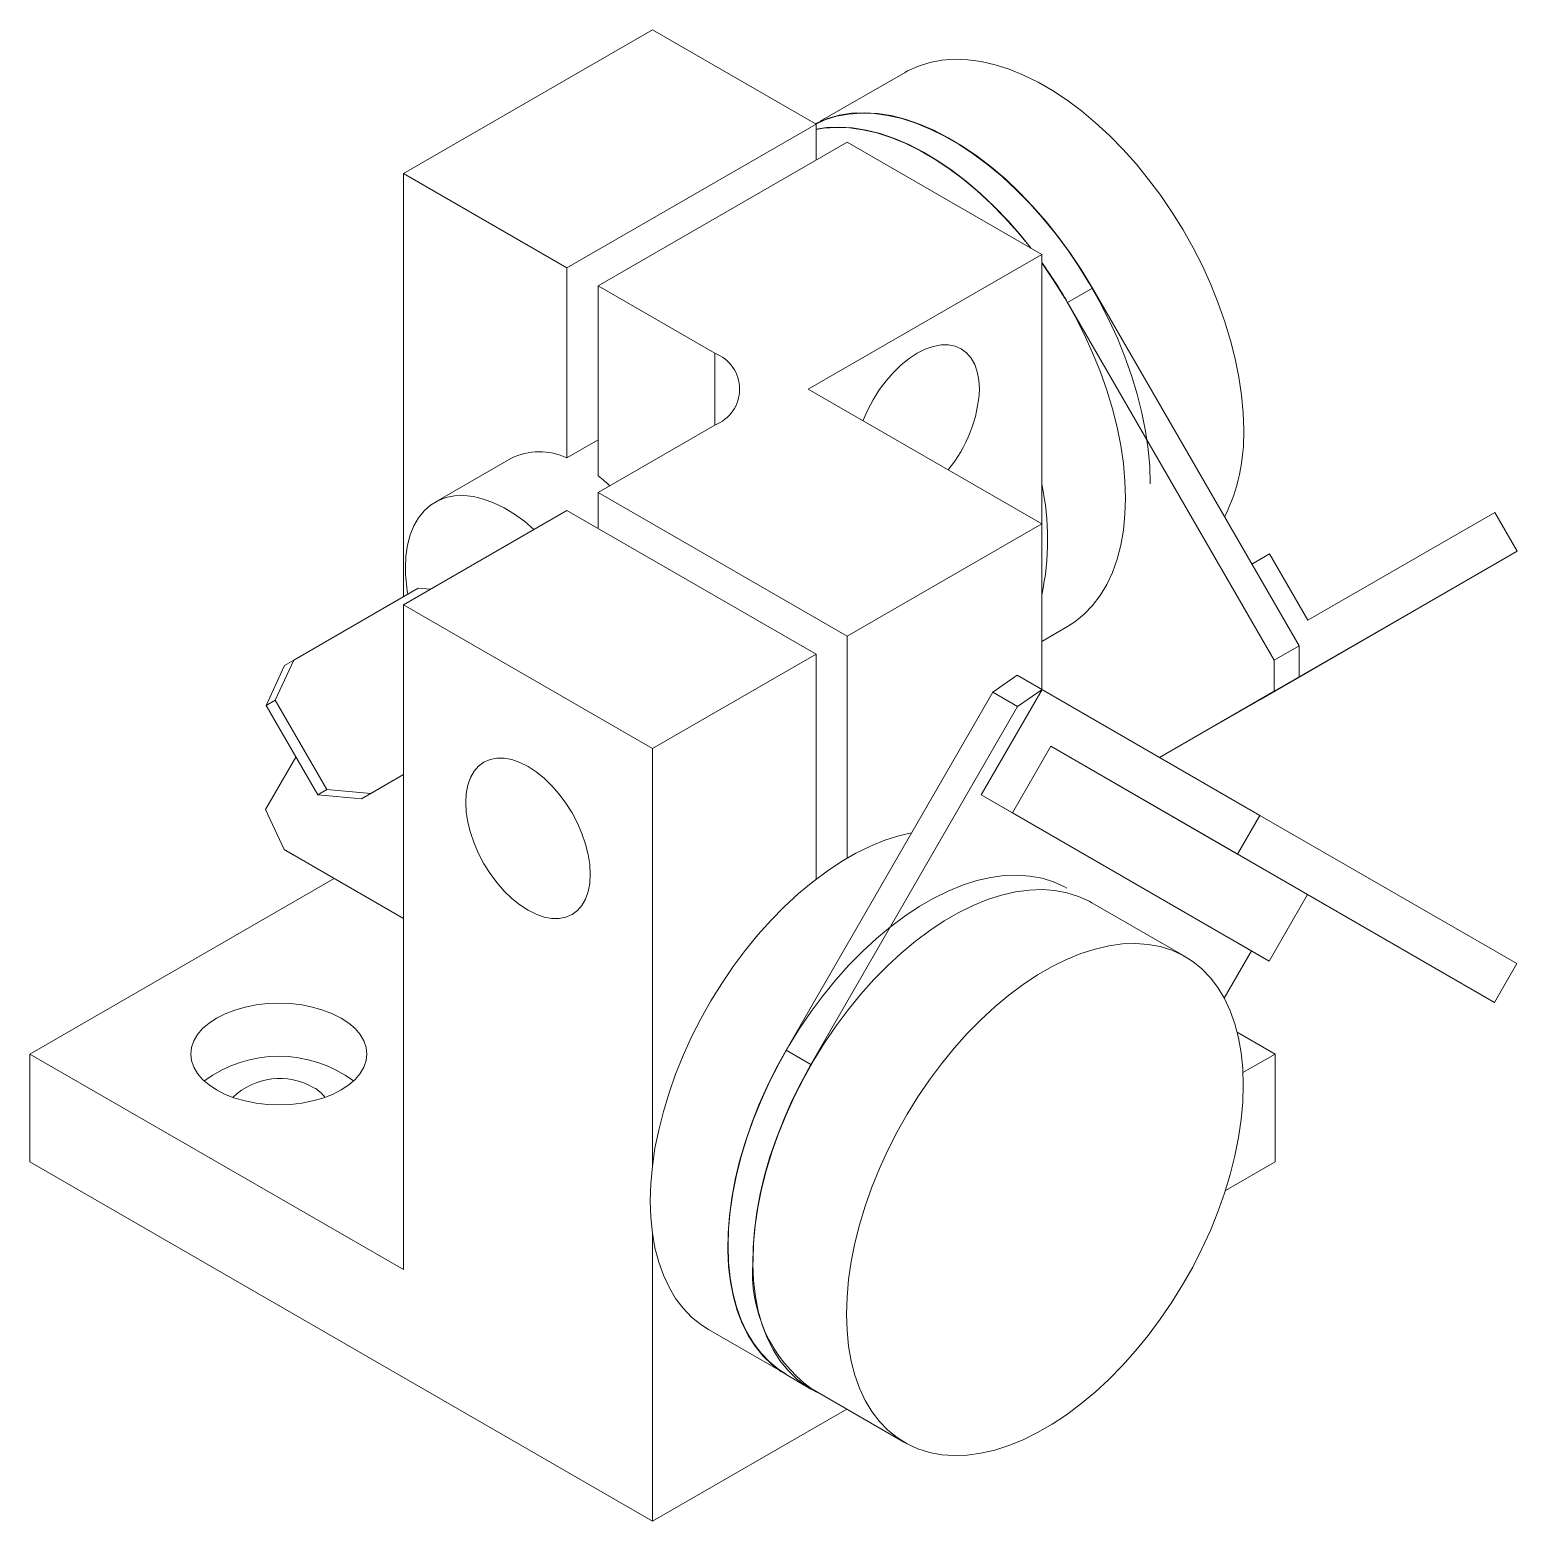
# Paper-space layout '_等轴测' of a CAD drawing. Header units: millimetres. Extents: x -245.5 to -178, y -63.5 to 4.2.
import ezdxf

# ---------------------------------------------------------------- set-up
doc = ezdxf.new("R2010")
doc.units = ezdxf.units.MM

psp = doc.layouts.new('_等轴测')

# ---------------------------------------------------------------- linework, layer by layer
at = {"color": 7, "linetype": 'Continuous', "lineweight": 15}
for p, q in [((-228.555, -2.306), (-217.241, 4.225)), ((-217.241, 4.225), (-209.817, -0.061)), ((-205.774, 2.292), (-209.625, 0.069)), ((-209.817, -0.061), (-221.131, -6.592)), ((-209.817, -0.061), (-209.817, -1.694)), ((-208.403, -0.877), (-219.716, -7.409)), ((-199.564, -5.98), (-208.403, -0.877)), ((-228.555, -21.534), (-228.555, -2.306)), ((-221.131, -6.592), (-228.555, -2.306)), ((-210.17, -12.103), (-199.564, -5.98)), ((-199.564, -5.98), (-199.564, -25.75)), ((-221.131, -15.229), (-221.131, -6.592)), ((-214.413, -10.47), (-219.716, -7.409)), ((-219.716, -7.409), (-219.716, -16.045)), ((-198.391, -8.161), (-197.26, -7.508)), ((-187.871, -23.771), (-197.26, -7.508)), ((-189.002, -24.424), (-198.391, -8.161)), ((-199.564, -18.226), (-210.17, -12.103)), ((-214.413, -13.736), (-219.716, -16.797)), ((-221.131, -15.229), (-219.716, -14.413)), ((-223.673, -15.252), (-227.118, -17.241)), ((-219.716, -16.797), (-208.403, -23.328)), ((-219.716, -18.43), (-219.716, -16.797)), ((-228.555, -21.9), (-221.131, -17.614)), ((-209.817, -24.145), (-221.131, -17.614)), ((-208.403, -23.328), (-199.564, -18.226)), ((-178.985, -17.706), (-187.47, -22.605)), ((-177.969, -19.465), (-178.985, -17.706)), ((-189.213, -19.586), (-190.019, -20.051)), ((-189.632, -26.201), (-177.969, -19.465)), ((-187.47, -22.605), (-189.213, -19.586)), ((-177.969, -19.465), (-189, -25.833)), ((-227.883, -21.146), (-233.54, -24.412)), ((-227.337, -21.197), (-227.883, -21.146)), ((-228.555, -21.9), (-228.555, -52.112)), ((-217.241, -28.431), (-228.555, -21.9)), ((-199.564, -23.562), (-198.401, -22.89)), ((-208.403, -23.328), (-208.403, -33.415)), ((-209.817, -24.145), (-217.241, -28.431)), ((-209.817, -34.374), (-209.817, -24.145)), ((-189.002, -24.424), (-187.871, -23.771)), ((-187.869, -25.18), (-187.871, -23.771)), ((-234.796, -26.471), (-233.96, -24.654)), ((-233.54, -24.412), (-234.376, -26.228)), ((-233.96, -24.654), (-233.54, -24.412)), ((-189, -25.833), (-189.002, -24.424)), ((-201.79, -25.875), (-200.682, -25.105)), ((-200.682, -25.105), (-189.651, -31.473)), ((-234.796, -26.471), (-234.376, -26.228)), ((-234.376, -26.228), (-232.031, -30.29)), ((-211.179, -42.138), (-201.79, -25.875)), ((-202.309, -30.536), (-199.55, -25.758)), ((-201.79, -25.875), (-200.658, -26.528)), ((-200.658, -26.528), (-199.55, -25.758)), ((-194.209, -28.841), (-189, -25.833)), ((-194.208, -28.842), (-189.632, -26.201)), ((-232.451, -30.533), (-234.796, -26.471)), ((-210.047, -42.791), (-200.658, -26.528)), ((-217.241, -28.431), (-217.241, -47.351)), ((-200.895, -31.352), (-199.152, -28.333)), ((-199.152, -28.333), (-190.666, -33.232)), ((-187.489, -35.069), (-199.152, -28.333)), ((-233.44, -28.821), (-234.815, -31.202)), ((-228.555, -29.617), (-230.46, -30.717)), ((-230.04, -30.474), (-228.555, -29.617)), ((-232.451, -30.533), (-232.031, -30.29)), ((-230.04, -30.474), (-232.031, -30.29)), ((-230.04, -30.474), (-230.46, -30.717)), ((-232.451, -30.533), (-230.46, -30.717)), ((-190.646, -37.271), (-202.309, -30.536)), ((-202.309, -30.536), (-200.895, -31.352)), ((-234.815, -31.202), (-233.978, -33.019)), ((-189.232, -38.088), (-200.895, -31.352)), ((-189.651, -31.473), (-190.666, -33.232)), ((-189.651, -31.473), (-177.988, -38.208)), ((-233.978, -33.019), (-228.555, -36.149)), ((-233.978, -33.019), (-233.558, -33.261)), ((-228.555, -36.149), (-233.558, -33.261)), ((-190.666, -33.232), (-179.003, -39.967)), ((-231.7, -34.334), (-245.526, -42.315)), ((-187.489, -35.069), (-189.232, -38.088)), ((-179.003, -39.967), (-187.489, -35.069)), ((-193.048, -37.889), (-197.291, -35.44)), ((-189.232, -38.088), (-190.646, -37.271)), ((-190.037, -37.622), (-191.277, -39.769)), ((-177.988, -38.208), (-179.003, -39.967)), ((-190.687, -41.316), (-188.957, -42.315)), ((-245.526, -42.315), (-245.526, -47.214)), ((-245.526, -42.315), (-228.555, -52.112)), ((-210.047, -42.791), (-211.179, -42.138)), ((-188.957, -42.315), (-190.422, -43.16)), ((-188.957, -47.214), (-188.957, -42.315)), ((-245.526, -47.214), (-217.241, -63.542)), ((-191.224, -48.523), (-188.957, -47.214)), ((-217.241, -50.506), (-217.241, -63.542)), ((-214.704, -54.826), (-211.517, -56.666)), ((-211.178, -56.883), (-210.047, -57.537)), ((-210.035, -57.516), (-205.792, -59.965)), ((-217.241, -63.542), (-208.418, -58.449))]:
    psp.add_line(p, q, dxfattribs=at)
at = {"color": 8, "linetype": 'Continuous', "lineweight": 15}
psp.add_line((-214.413, -10.47), (-214.413, -13.736), dxfattribs=at)
at = {"color": 7, "linetype": 'Continuous', "lineweight": 15, "flags": 128}
for points in [[(-190.39, -13.949), (-190.414, -13.175), (-190.486, -12.378), (-190.605, -11.561), (-190.772, -10.73), (-190.985, -9.888), (-191.242, -9.039), (-191.543, -8.19), (-191.886, -7.343), (-192.269, -6.503), (-192.69, -5.676), (-193.147, -4.865), (-193.637, -4.075), (-194.158, -3.309), (-194.707, -2.573), (-195.281, -1.87), (-195.877, -1.203), (-196.492, -0.576), (-197.122, 0.006), (-197.765, 0.543), (-198.416, 1.029), (-199.073, 1.464), (-199.731, 1.844), (-200.388, 2.167), (-201.039, 2.433), (-201.681, 2.638), (-202.312, 2.783), (-202.927, 2.867), (-203.523, 2.888), (-204.097, 2.847), (-204.646, 2.745), (-205.167, 2.581), (-205.657, 2.357), (-205.774, 2.292)], [(-197.26, -7.508), (-197.743, -6.711), (-198.258, -5.938), (-198.801, -5.192), (-199.37, -4.479), (-199.962, -3.801), (-200.574, -3.163), (-201.202, -2.568), (-201.843, -2.019), (-202.493, -1.519), (-203.15, -1.07), (-203.809, -0.675), (-204.468, -0.337), (-205.122, -0.056), (-205.768, 0.165), (-206.403, 0.325), (-207.023, 0.424), (-207.626, 0.461), (-208.207, 0.436), (-208.763, 0.349), (-209.292, 0.2), (-209.792, -0.01), (-209.852, -0.04)], [(-194.633, -16.398), (-194.657, -15.624), (-194.729, -14.827), (-194.848, -14.011), (-195.015, -13.179), (-195.227, -12.337), (-195.485, -11.489), (-195.786, -10.639), (-196.129, -9.792), (-196.512, -8.953), (-196.933, -8.125), (-197.39, -7.314), (-197.88, -6.524), (-198.401, -5.759), (-198.95, -5.022), (-199.524, -4.319), (-200.12, -3.652), (-200.735, -3.026), (-201.365, -2.443), (-202.008, -1.907), (-202.659, -1.42), (-203.315, -0.985), (-203.974, -0.605), (-204.63, -0.282), (-205.281, -0.017), (-205.924, 0.189), (-206.554, 0.334), (-207.169, 0.417), (-207.765, 0.439), (-208.339, 0.398), (-208.888, 0.296), (-209.409, 0.132), (-209.827, -0.055)], [(-200.041, -5.705), (-200.501, -5.132), (-201.093, -4.454), (-201.705, -3.816), (-202.333, -3.221), (-202.974, -2.672), (-203.625, -2.172), (-204.281, -1.723), (-204.941, -1.329), (-205.599, -0.99), (-206.253, -0.71), (-206.9, -0.488), (-207.535, -0.328), (-208.155, -0.229), (-208.757, -0.192), (-209.338, -0.217), (-209.817, -0.288)], [(-200.066, -5.69), (-200.079, -5.673), (-200.654, -4.969), (-201.25, -4.302), (-201.865, -3.676), (-202.496, -3.092), (-203.138, -2.556), (-203.79, -2.069), (-204.447, -1.634), (-205.105, -1.254), (-205.762, -0.931), (-206.413, -0.665), (-207.056, -0.46), (-207.687, -0.315), (-208.302, -0.231), (-208.898, -0.21), (-209.473, -0.25), (-209.817, -0.307)], [(-198.401, -22.89), (-198.061, -22.672), (-197.64, -22.331), (-197.257, -21.933), (-196.914, -21.482), (-196.613, -20.98), (-196.355, -20.429), (-196.143, -19.832), (-195.976, -19.192), (-195.856, -18.513), (-195.784, -17.799), (-195.76, -17.053), (-195.784, -16.279), (-195.856, -15.482), (-195.976, -14.665), (-196.143, -13.833), (-196.355, -12.99), (-196.613, -12.142), (-196.914, -11.292), (-197.257, -10.445), (-197.64, -9.605), (-198.061, -8.777), (-198.518, -7.966), (-199.009, -7.175), (-199.53, -6.41), (-199.564, -6.362)], [(-207.679, -13.541), (-207.67, -13.517), (-207.465, -13.043), (-207.221, -12.581), (-206.942, -12.139), (-206.635, -11.724), (-206.303, -11.344), (-205.953, -11.004), (-205.59, -10.711), (-205.221, -10.47), (-204.851, -10.285), (-204.489, -10.159), (-204.138, -10.094), (-203.806, -10.091), (-203.499, -10.151), (-203.221, -10.272), (-202.977, -10.453), (-202.771, -10.689), (-202.608, -10.978), (-202.489, -11.314), (-202.416, -11.691), (-202.392, -12.104)], [(-222.626, -18.477), (-223.044, -18.124), (-223.513, -17.783), (-223.986, -17.496), (-224.458, -17.266), (-224.923, -17.095), (-225.378, -16.985), (-225.816, -16.938), (-226.234, -16.954), (-226.626, -17.032), (-226.99, -17.172), (-227.32, -17.373), (-227.614, -17.632), (-227.868, -17.947), (-228.079, -18.313), (-228.246, -18.728), (-228.367, -19.187), (-228.44, -19.685), (-228.464, -20.217)], [(-220.07, -34.147), (-220.094, -34.559), (-220.166, -34.937), (-220.285, -35.273), (-220.449, -35.561), (-220.654, -35.798), (-220.898, -35.978), (-221.176, -36.099), (-221.484, -36.159), (-221.816, -36.157), (-222.166, -36.092), (-222.529, -35.966), (-222.898, -35.78), (-223.268, -35.539), (-223.63, -35.247), (-223.981, -34.907), (-224.313, -34.526), (-224.62, -34.111), (-224.898, -33.669), (-225.142, -33.207), (-225.348, -32.733), (-225.511, -32.256), (-225.63, -31.782), (-225.703, -31.322), (-225.727, -30.881), (-225.703, -30.469), (-225.63, -30.092), (-225.511, -29.756), (-225.348, -29.467), (-225.142, -29.231), (-224.898, -29.05), (-224.62, -28.929), (-224.313, -28.869), (-223.981, -28.872), (-223.63, -28.937), (-223.268, -29.063), (-222.898, -29.248), (-222.529, -29.489), (-222.166, -29.782), (-221.816, -30.122), (-221.484, -30.502), (-221.176, -30.917), (-220.898, -31.359), (-220.654, -31.821), (-220.449, -32.295), (-220.285, -32.773), (-220.166, -33.246), (-220.094, -33.707), (-220.07, -34.147)], [(-214.704, -54.826), (-215.044, -54.607), (-215.466, -54.266), (-215.849, -53.869), (-216.192, -53.418), (-216.493, -52.915), (-216.751, -52.364), (-216.963, -51.767), (-217.13, -51.128), (-217.249, -50.449), (-217.321, -49.734), (-217.346, -48.988), (-217.321, -48.215), (-217.249, -47.417), (-217.13, -46.6), (-216.963, -45.768), (-216.751, -44.926), (-216.493, -44.077), (-216.192, -43.227), (-215.849, -42.38), (-215.466, -41.54), (-215.044, -40.713), (-214.587, -39.901), (-214.097, -39.111), (-213.576, -38.345), (-213.027, -37.608), (-212.452, -36.905), (-211.856, -36.238), (-211.241, -35.611), (-210.61, -35.028), (-209.967, -34.491), (-209.316, -34.005), (-208.659, -33.57), (-208.001, -33.19), (-207.344, -32.866), (-206.692, -32.601), (-206.05, -32.395), (-205.476, -32.261)], [(-211.169, -56.867), (-211.509, -56.648), (-211.93, -56.307), (-212.313, -55.91), (-212.656, -55.459), (-212.958, -54.956), (-213.215, -54.405), (-213.428, -53.808), (-213.594, -53.169), (-213.714, -52.49), (-213.786, -51.776), (-213.81, -51.029), (-213.786, -50.256), (-213.714, -49.458), (-213.594, -48.641), (-213.428, -47.809), (-213.215, -46.967), (-212.958, -46.118), (-212.656, -45.268), (-212.313, -44.421), (-211.93, -43.581), (-211.509, -42.754), (-211.052, -41.942), (-210.561, -41.152), (-210.04, -40.386), (-209.491, -39.649), (-208.917, -38.946), (-208.32, -38.279), (-207.705, -37.652), (-207.075, -37.069), (-206.432, -36.532), (-205.78, -36.046), (-205.124, -35.611), (-204.465, -35.231), (-203.808, -34.907), (-203.157, -34.642), (-202.514, -34.436), (-201.883, -34.291), (-201.268, -34.208), (-200.672, -34.186), (-200.098, -34.227), (-199.549, -34.329), (-199.027, -34.493), (-198.537, -34.718), (-198.42, -34.783)], [(-212.675, -51.681), (-212.651, -50.907), (-212.579, -50.11), (-212.459, -49.293), (-212.293, -48.462), (-212.08, -47.62), (-211.823, -46.771), (-211.522, -45.922), (-211.179, -45.075), (-210.796, -44.235), (-210.375, -43.408), (-209.918, -42.597), (-209.428, -41.807), (-208.907, -41.041), (-208.358, -40.305), (-207.784, -39.602), (-207.188, -38.935), (-206.573, -38.308), (-205.942, -37.726), (-205.3, -37.189), (-204.649, -36.703), (-203.992, -36.268), (-203.334, -35.888), (-202.677, -35.565), (-202.026, -35.299), (-201.384, -35.094), (-200.753, -34.949), (-200.138, -34.865), (-199.542, -34.844), (-198.968, -34.885), (-198.419, -34.987), (-197.898, -35.151), (-197.408, -35.375), (-197.291, -35.44)], [(-208.432, -54.13), (-208.408, -53.356), (-208.336, -52.559), (-208.217, -51.743), (-208.05, -50.911), (-207.838, -50.069), (-207.58, -49.221), (-207.279, -48.371), (-206.936, -47.524), (-206.553, -46.685), (-206.132, -45.857), (-205.675, -45.046), (-205.185, -44.256), (-204.664, -43.491), (-204.115, -42.754), (-203.541, -42.051), (-202.945, -41.384), (-202.33, -40.758), (-201.7, -40.175), (-201.057, -39.639), (-200.406, -39.152), (-199.75, -38.717), (-199.091, -38.337), (-198.435, -38.014), (-197.783, -37.749), (-197.141, -37.543), (-196.511, -37.398), (-195.896, -37.315), (-195.3, -37.293), (-194.726, -37.334), (-194.177, -37.436), (-193.656, -37.6), (-193.165, -37.824), (-192.708, -38.108), (-192.287, -38.449), (-191.904, -38.846), (-191.561, -39.297), (-191.26, -39.799), (-191.003, -40.35), (-190.79, -40.947), (-190.624, -41.586), (-190.504, -42.265), (-190.432, -42.979), (-190.408, -43.725), (-190.432, -44.498), (-190.504, -45.295), (-190.624, -46.112), (-190.79, -46.943), (-191.003, -47.786), (-191.26, -48.634), (-191.561, -49.484), (-191.904, -50.33), (-192.287, -51.17), (-192.708, -51.997), (-193.165, -52.808), (-193.656, -53.598), (-194.177, -54.364), (-194.726, -55.1), (-195.3, -55.804), (-195.896, -56.47), (-196.511, -57.097), (-197.141, -57.68), (-197.783, -58.216), (-198.435, -58.703), (-199.091, -59.137), (-199.75, -59.517), (-200.406, -59.841), (-201.057, -60.106), (-201.7, -60.311), (-202.33, -60.456), (-202.945, -60.54), (-203.541, -60.561), (-204.115, -60.521), (-204.664, -60.418), (-205.185, -60.254), (-205.675, -60.03), (-206.132, -59.747), (-206.553, -59.405), (-206.936, -59.008), (-207.279, -58.557), (-207.58, -58.055), (-207.838, -57.504), (-208.05, -56.907), (-208.217, -56.268), (-208.336, -55.59), (-208.408, -54.876), (-208.432, -54.13)], [(-237.04, -43.948), (-237.385, -43.721), (-237.676, -43.469), (-237.908, -43.199), (-238.076, -42.913), (-238.178, -42.616), (-238.212, -42.315), (-238.178, -42.013), (-238.076, -41.717), (-237.908, -41.431), (-237.676, -41.16), (-237.385, -40.909), (-237.04, -40.682), (-236.647, -40.483), (-236.212, -40.315), (-235.743, -40.181), (-235.247, -40.084), (-234.734, -40.025), (-234.212, -40.006), (-233.69, -40.025), (-233.177, -40.084), (-232.681, -40.181), (-232.212, -40.315), (-231.777, -40.483), (-231.384, -40.682), (-231.039, -40.909), (-230.748, -41.16), (-230.517, -41.431), (-230.348, -41.717), (-230.246, -42.013), (-230.212, -42.315), (-230.246, -42.616), (-230.348, -42.913), (-230.517, -43.199), (-230.748, -43.469), (-231.039, -43.721), (-231.384, -43.948), (-231.777, -44.147), (-232.212, -44.315), (-232.681, -44.448), (-233.177, -44.545), (-233.69, -44.604), (-234.212, -44.624), (-234.734, -44.604), (-235.247, -44.545), (-235.743, -44.448), (-236.212, -44.315), (-236.647, -44.147), (-237.04, -43.948)], [(-211.178, -56.883), (-211.408, -56.741), (-211.839, -56.414), (-212.232, -56.029), (-212.586, -55.591), (-212.898, -55.1), (-213.167, -54.56), (-213.392, -53.974), (-213.57, -53.343), (-213.702, -52.673), (-213.786, -51.966), (-213.822, -51.227), (-213.81, -50.458), (-213.75, -49.665), (-213.642, -48.852), (-213.487, -48.022), (-213.285, -47.18), (-213.038, -46.332), (-212.748, -45.48), (-212.414, -44.631), (-212.04, -43.787), (-211.628, -42.955), (-211.179, -42.138)], [(-209.643, -57.742), (-209.81, -57.664), (-210.276, -57.394), (-210.707, -57.067), (-211.101, -56.683), (-211.455, -56.244), (-211.767, -55.754), (-212.036, -55.213), (-212.26, -54.627), (-212.439, -53.997), (-212.57, -53.326), (-212.654, -52.619), (-212.691, -51.88), (-212.678, -51.111), (-212.618, -50.318), (-212.51, -49.505), (-212.355, -48.675), (-212.154, -47.833), (-211.907, -46.985), (-211.616, -46.133), (-211.283, -45.284), (-210.909, -44.44), (-210.496, -43.608), (-210.047, -42.791)]]:
    psp.add_lwpolyline(points, dxfattribs=at)
at = {"color": 7, "linetype": 'Continuous', "lineweight": 15}
for centre, radius, start, end in [((-217.353, -19.102), 21.892, 29.98493, 35.64894), ((-215.033, -12.103), 1.746, 290.78342, 69.21658), ((-208.586, -11.798), 6.202, 320.19728, 357.17305), ((-198.774, -14.181), 8.387, 333.64964, 1.59039), ((-222.378, -17.857), 2.91, 64.61237, 116.43385), ((-211.229, -18.939), 11.934, 347.81219, 12.18781), ((-221.19, -20.173), 7.274, 180.34207, 189.86839), ((-234.212, -48.093), 5.677, 53.32595, 126.67405), ((-234.172, -46.5), 3.074, 59.69987, 133.86013), ((-233.319, -45.145), 1.475, 35.74926, 61.7664), ((-206.2, -52.266), 6.502, 174.83708, 233.85074)]:
    psp.add_arc(centre, radius, start, end, dxfattribs=at)
at = {"color": 144, "linetype": 'Continuous', "lineweight": 0}
psp.add_open_spline([(-219.716, -16.045), (-219.612, -16.126), (-219.433, -16.265), (-219.257, -16.423), (-219.183, -16.489)], degree=3, knots=[0, 0, 0, 0, 0.578309, 1, 1, 1, 1], dxfattribs=at)

doc.saveas('drawing.dxf')
